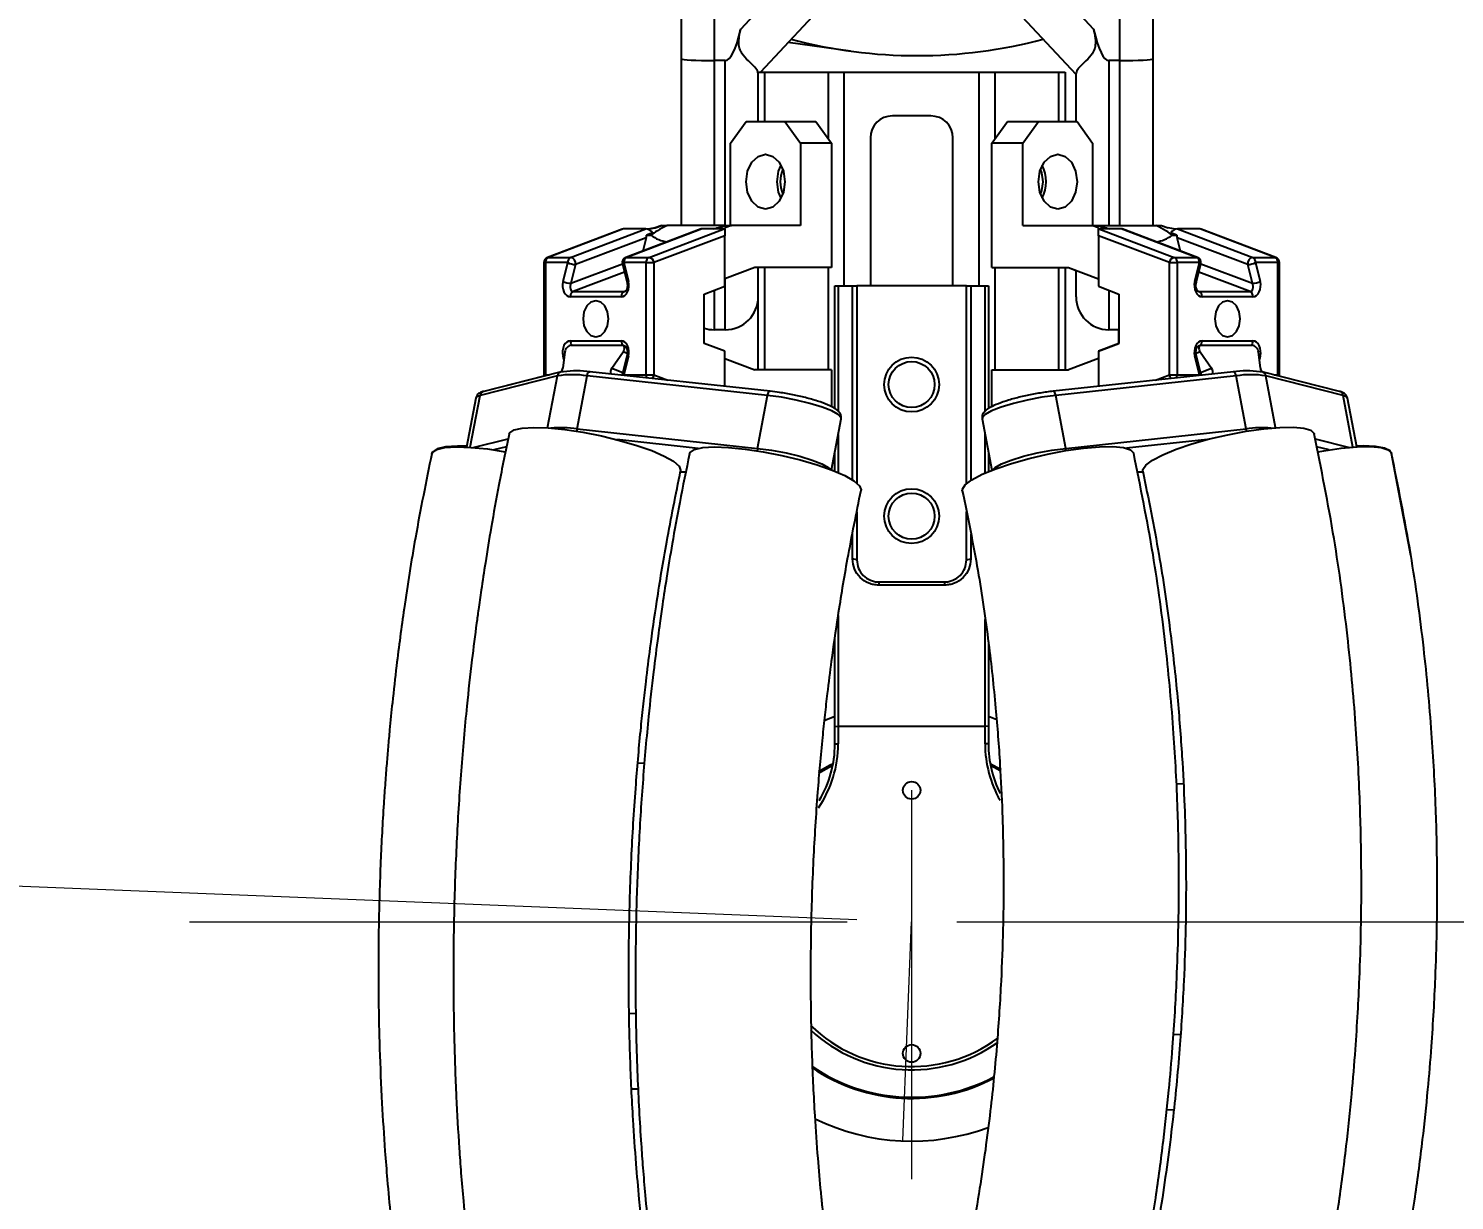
# Model space of a CAD drawing. Header units: millimetres. Extents: x 15 to 1184, y 5 to 836.
# Drawn here: x 487.04 to 513.06, y 371.99 to 393.36 of the extents above; entities that cross this region are included whole.
import ezdxf

# ---------------------------------------------------------------- set-up
doc = ezdxf.new("R2010")
doc.units = ezdxf.units.MM
doc.linetypes.add('点画线', pattern=[18, 12, -2, 2, -2])
doc.layers.get('0').update_dxf_attribs({"lineweight": 18})
doc.layers.add('中心线层', color=1, linetype='点画线', lineweight=18)
doc.layers.add('尺寸线层', color=3, linetype='Continuous', lineweight=18)
doc.styles.get("Standard").update_dxf_attribs({"font": 'txt.shx'})
doc.dimstyles.new('ISO-25', dxfattribs={"dimtxt": 2.5, "dimasz": 2.5, "dimexe": 1.25, "dimexo": 0.625, "dimtad": 1, "dimtxsty": 'Standard', "dimcen": 2.5, "dimdle": 5, "dimadec": 0, "dimazin": 0, "dimtfac": 1, "dimtmove": 0, "dimatfit": 3, "dimfxl": 0, "dimarcsym": 0})

# ---------------------------------------------------------------- blocks, each defined once
blk = doc.blocks.new('*X3')
at = {"layer": '尺寸线层', "linetype": 'Continuous'}
for points in [[(527.544, 401.867), (526.951, 398.311), (528.137, 398.311)], [(527.544, 377.067), (526.951, 380.623), (528.137, 380.623)]]:
    blk.add_hatch(color=0, dxfattribs=at).paths.add_polyline_path(points, flags=0)
at = {"layer": '尺寸线层', "color": 0, "linetype": 'Continuous'}
for p, q in [((504.252, 401.867), (528.544, 401.867)), ((527.544, 391.467), (527.544, 401.867)), ((527.544, 387.467), (527.544, 377.067)), ((504.152, 377.067), (528.544, 377.067))]:
    blk.add_line(p, q, dxfattribs=at)
at = {"layer": '尺寸线层', "color": 0, "insert": (527.544, 389.467), "char_height": 3.5, "width": 24, "attachment_point": 5}
blk.add_mtext('124,00', dxfattribs=at)
blk = doc.blocks.new('*X7')
at = {"layer": '尺寸线层', "linetype": 'Continuous'}
for points in [[(473.458, 378.247), (473.909, 374.671), (472.725, 374.718)], [(472.585, 356.271), (473.318, 359.801), (472.134, 359.848)]]:
    blk.add_hatch(color=0, dxfattribs=at).paths.add_polyline_path(points, flags=0)
at = {"layer": '尺寸线层', "color": 0, "linetype": 'Continuous'}
for p, q in [((502.152, 377.107), (472.459, 378.287)), ((473.101, 369.259), (473.458, 378.247)), ((472.942, 365.259), (472.585, 356.271)), ((501.279, 355.131), (471.586, 356.311))]:
    blk.add_line(p, q, dxfattribs=at)
at = {"layer": '尺寸线层', "color": 0, "insert": (473.021, 367.259), "char_height": 3.5, "width": 24, "attachment_point": 5}
blk.add_mtext('109,97', dxfattribs=at)

msp = doc.modelspace()

# ---------------------------------------------------------------- linework, layer by layer
at = {"color": 7, "linetype": 'Continuous', "lineweight": 25}
for p, q in [((498.9515, 392.8116), (498.9515, 397.4458)), ((507.5515, 397.4458), (507.5515, 392.8116)), ((499.5515, 396.402), (499.5515, 392.7751)), ((506.9515, 392.7751), (506.9515, 396.402)), ((500.0327, 393.3515), (501.9417, 395.3986)), ((504.5614, 395.3986), (506.4704, 393.3515)), ((502.5267, 394.853), (500.3953, 392.5673)), ((506.1515, 392.5204), (503.9763, 394.853)), ((502.0349, 392.9499), (500.8969, 393.1052)), ((498.9515, 389.771), (498.9515, 392.8116)), ((499.7515, 392.7751), (499.5515, 392.7751)), ((499.5515, 392.7751), (499.5515, 389.771)), ((499.7515, 389.771), (499.7515, 392.7751)), ((506.9515, 392.7751), (506.7515, 392.7751)), ((506.7515, 392.7751), (506.7515, 389.771)), ((506.9515, 389.771), (506.9515, 392.7751)), ((507.5515, 392.8116), (507.5515, 389.771)), ((500.3515, 391.6673), (500.3515, 392.5673)), ((500.3515, 392.5673), (500.4687, 392.5673)), ((500.4687, 392.5673), (501.6344, 392.5673)), ((500.4687, 392.5673), (500.4687, 391.6673)), ((501.6344, 392.5673), (501.9172, 392.5673)), ((501.6344, 391.3431), (501.6344, 392.5673)), ((501.9172, 392.5673), (504.3859, 392.5673)), ((501.9172, 392.5673), (501.9172, 388.6673)), ((504.3859, 392.5673), (504.6687, 392.5673)), ((504.3859, 388.6673), (504.3859, 392.5673)), ((504.6687, 392.5673), (505.8344, 392.5673)), ((504.6687, 392.5673), (504.6687, 391.343)), ((505.8344, 392.5673), (505.9515, 392.5673)), ((505.8344, 391.6673), (505.8344, 392.5673)), ((505.9515, 392.5673), (505.9515, 391.6673)), ((506.1515, 391.6673), (506.1515, 392.5464)), ((499.8495, 391.2673), (500.1323, 391.6673)), ((500.1323, 391.6673), (500.8394, 391.6673)), ((500.8394, 391.6673), (501.1223, 391.2673)), ((500.8394, 391.6673), (501.4051, 391.6673)), ((501.4051, 391.6673), (501.688, 391.2673)), ((503.503, 391.7673), (502.8001, 391.7673)), ((504.6152, 391.2673), (504.898, 391.6673)), ((504.898, 391.6673), (505.4637, 391.6673)), ((505.1809, 391.2673), (505.4637, 391.6673)), ((505.4637, 391.6673), (506.1708, 391.6673)), ((506.1708, 391.6673), (506.4537, 391.2673)), ((502.4001, 391.3673), (502.4001, 388.6673)), ((503.903, 388.6673), (503.903, 391.3673)), ((499.8495, 389.771), (499.8495, 391.2673)), ((501.1223, 391.2673), (501.1223, 389.771)), ((501.688, 391.2673), (501.1223, 391.2673)), ((501.688, 391.2673), (501.688, 389.0001)), ((504.6152, 389.0001), (504.6152, 391.2673)), ((505.1809, 391.2673), (504.6152, 391.2673)), ((505.1809, 389.771), (505.1809, 391.2673)), ((506.4537, 391.2673), (506.4537, 389.771)), ((498.5908, 389.771), (498.4719, 389.726)), ((498.4719, 389.726), (498.5908, 389.771)), ((498.5908, 389.771), (498.5908, 389.771)), ((498.5908, 389.771), (498.6906, 389.771)), ((499.7639, 389.771), (498.6906, 389.771)), ((499.8636, 389.771), (499.7447, 389.726)), ((499.7639, 389.771), (499.8636, 389.771)), ((501.1223, 389.771), (499.8636, 389.771)), ((505.1809, 389.771), (506.4395, 389.771)), ((506.5584, 389.726), (506.4395, 389.771)), ((506.4395, 389.771), (506.5393, 389.771)), ((506.5393, 389.771), (507.6125, 389.771)), ((507.6125, 389.771), (507.7123, 389.771)), ((507.7123, 389.771), (507.8312, 389.726)), ((497.8708, 389.7017), (496.5047, 389.1841)), ((497.8708, 389.7017), (496.5048, 389.1841)), ((497.8952, 389.7076), (496.5219, 389.1872)), ((496.9289, 389.1872), (498.3022, 389.7076)), ((498.309, 389.546), (497.0199, 389.0576)), ((498.3022, 389.7076), (497.8952, 389.7076)), ((499.3109, 389.705), (497.9363, 389.1841)), ((499.3267, 389.7076), (497.9534, 389.1872)), ((498.309, 389.546), (498.2484, 389.3024)), ((498.4244, 389.6343), (498.3129, 389.592)), ((498.3129, 389.592), (498.3951, 389.592)), ((498.3365, 389.7003), (498.4719, 389.726)), ((498.4719, 389.726), (498.3365, 389.7003)), ((498.3604, 389.1872), (499.7337, 389.7076)), ((499.7447, 389.5814), (498.4494, 389.0906)), ((498.4719, 389.726), (498.4719, 389.726)), ((499.7337, 389.7076), (499.3267, 389.7076)), ((499.7447, 389.7067), (499.7447, 389.726)), ((499.7447, 389.7067), (499.7447, 389.5814)), ((499.7447, 388.6603), (499.7447, 389.5814)), ((506.5584, 389.726), (506.5584, 389.7067)), ((506.5584, 389.5814), (506.5584, 389.7067)), ((507.8537, 389.0906), (506.5584, 389.5814)), ((506.5584, 389.5814), (506.5584, 388.6603)), ((506.5694, 389.7076), (507.9427, 389.1872)), ((506.9764, 389.7076), (506.5694, 389.7076)), ((508.3497, 389.1872), (506.9764, 389.7076)), ((508.3669, 389.1841), (506.9923, 389.705)), ((507.9666, 389.7003), (507.8312, 389.726)), ((507.9903, 389.592), (507.8787, 389.6343)), ((507.9081, 389.592), (507.9903, 389.592)), ((509.2832, 389.0576), (507.9942, 389.546)), ((508.0547, 389.3024), (507.9942, 389.546)), ((508.0009, 389.7076), (509.3742, 389.1872)), ((508.4079, 389.7076), (508.0009, 389.7076)), ((509.7812, 389.1872), (508.4079, 389.7076)), ((509.7983, 389.1841), (508.4323, 389.7017)), ((496.4402, 389.0906), (496.4402, 387.0441)), ((496.4402, 389.0906), (496.4402, 387.0441)), ((496.4402, 389.0906), (496.4402, 389.0906)), ((496.4402, 389.0906), (496.4695, 389.0906)), ((496.4695, 389.0906), (496.4695, 387.0441)), ((496.8765, 389.0906), (496.4695, 389.0906)), ((496.5219, 389.1872), (496.9289, 389.1872)), ((496.7912, 388.7473), (496.8765, 389.0906)), ((496.9346, 388.7143), (497.8738, 389.0702)), ((497.0199, 389.0576), (496.9346, 388.7143)), ((497.8747, 389.0665), (497.96, 388.7232)), ((497.901, 389.0906), (497.9864, 388.7473)), ((498.308, 389.0906), (497.901, 389.0906)), ((497.9534, 389.1872), (498.3604, 389.1872)), ((498.308, 387.0441), (498.308, 389.0906)), ((498.308, 389.0906), (498.4494, 389.0906)), ((498.4494, 389.0906), (498.4494, 387.0441)), ((500.2879, 389.0001), (499.7447, 388.7942)), ((501.688, 389.0001), (500.2879, 389.0001)), ((500.3515, 387.1346), (500.3515, 389.0001)), ((500.4687, 389.0001), (500.4687, 387.1346)), ((501.6344, 387.1346), (501.6344, 389.0001)), ((504.6152, 389.0001), (506.0152, 389.0001)), ((504.6687, 389.0001), (504.6687, 387.1346)), ((505.8344, 387.1346), (505.8344, 389.0001)), ((505.9515, 389.0001), (505.9515, 387.1346)), ((506.0152, 389.0001), (506.5584, 388.7942)), ((506.0152, 389.0001), (506.1515, 388.9484)), ((507.8537, 387.0441), (507.8537, 389.0906)), ((507.8537, 389.0906), (507.9951, 389.0906)), ((507.9427, 389.1872), (508.3497, 389.1872)), ((507.9951, 389.0906), (507.9951, 387.0441)), ((508.4021, 389.0906), (507.9951, 389.0906)), ((508.3168, 388.7473), (508.4021, 389.0906)), ((508.3431, 388.7232), (508.4285, 389.0665)), ((508.4293, 389.0702), (509.3686, 388.7143)), ((509.3686, 388.7143), (509.2832, 389.0576)), ((509.3742, 389.1872), (509.7812, 389.1872)), ((509.4266, 389.0906), (509.512, 388.7473)), ((509.8336, 389.0906), (509.4266, 389.0906)), ((509.8336, 387.0441), (509.8336, 389.0906)), ((509.8336, 389.0906), (509.8629, 389.0906)), ((509.8629, 387.0441), (509.8629, 389.0906)), ((497.911, 388.9202), (496.9765, 388.566)), ((499.7515, 387.8673), (499.7515, 388.7968)), ((506.1515, 388.4673), (506.1515, 388.9484)), ((509.3267, 388.566), (508.3921, 388.9202)), ((497.8535, 388.4694), (496.9241, 388.4694)), ((496.9765, 388.566), (497.9059, 388.566)), ((497.9059, 388.566), (497.9323, 388.576)), ((499.3687, 388.5178), (499.7447, 388.6603)), ((499.3687, 387.6169), (499.3687, 388.5178)), ((499.5515, 388.5871), (499.5515, 387.8673)), ((501.7515, 386.4305), (501.7515, 388.6673)), ((501.7515, 388.6673), (501.8115, 388.6673)), ((501.8115, 388.6673), (501.8115, 386.3834)), ((501.8115, 388.6673), (502.0732, 388.6673)), ((502.0732, 385.1273), (502.0732, 388.6673)), ((502.0732, 388.6673), (502.1515, 388.6673)), ((502.1515, 388.6673), (502.1515, 385.0708)), ((504.1515, 388.6673), (502.1515, 388.6673)), ((504.1515, 385.0594), (504.1515, 388.6673)), ((504.1515, 388.6673), (504.2299, 388.6673)), ((504.2299, 388.6673), (504.2299, 385.1171)), ((504.2299, 388.6673), (504.4915, 388.6673)), ((504.4915, 386.3822), (504.4915, 388.6673)), ((504.4915, 388.6673), (504.5515, 388.6673)), ((504.5515, 388.6673), (504.5515, 386.4265)), ((506.5584, 388.6603), (506.9345, 388.5178)), ((506.7515, 388.5871), (506.7515, 387.8673)), ((506.9345, 388.5178), (506.9345, 387.6169)), ((508.37, 388.5763), (508.3973, 388.566)), ((508.3973, 388.566), (509.3267, 388.566)), ((509.3791, 388.4694), (508.4497, 388.4694)), ((496.9241, 387.6652), (497.8535, 387.6652)), ((499.7515, 387.8673), (499.5515, 387.8673)), ((506.9345, 387.8673), (506.7515, 387.8673)), ((506.9344, 387.6169), (506.9344, 387.8673)), ((508.4497, 387.6652), (509.3791, 387.6652)), ((496.8232, 387.4626), (496.7872, 387.1653)), ((496.9388, 387.5829), (497.8682, 387.5829)), ((497.6788, 387.1653), (497.8855, 387.4626)), ((497.96, 387.4115), (497.8747, 387.0682)), ((497.9222, 387.5659), (497.8847, 387.5801)), ((497.9635, 387.433), (497.8855, 387.4626)), ((499.7447, 387.4744), (499.3687, 387.6169)), ((499.7447, 386.8347), (499.7447, 387.4744)), ((506.5583, 387.4744), (506.9344, 387.6169)), ((506.5583, 387.4744), (506.5583, 387.3404)), ((506.9345, 387.6169), (506.5584, 387.4744)), ((506.5584, 387.4744), (506.5584, 386.8347)), ((506.9345, 387.6169), (506.9344, 387.6169)), ((508.4177, 387.4626), (508.34, 387.4332)), ((508.4285, 387.0682), (508.3431, 387.4115)), ((508.4184, 387.5801), (508.3809, 387.5659)), ((508.4177, 387.4626), (508.6244, 387.1653)), ((508.435, 387.5829), (509.3644, 387.5829)), ((509.516, 387.1653), (509.4799, 387.4626)), ((496.8066, 387.3254), (496.7912, 387.3873)), ((497.6788, 387.1653), (497.8799, 387.0891)), ((497.9864, 387.3873), (497.901, 387.0441)), ((499.7447, 387.3404), (500.2879, 387.1346)), ((506.5584, 387.3404), (506.0152, 387.1346)), ((506.5583, 387.3404), (506.0152, 387.1346)), ((508.4021, 387.0441), (508.3168, 387.3873)), ((508.4233, 387.0891), (508.6244, 387.1653)), ((509.512, 387.3873), (509.4966, 387.3254)), ((496.689, 387.0264), (495.2781, 386.6699)), ((496.4429, 387.0207), (495.3437, 386.7429)), ((496.7547, 387.0995), (495.3438, 386.7429)), ((496.4402, 387.0441), (496.4402, 387.0441)), ((496.4402, 387.0441), (496.4695, 387.0441)), ((496.4695, 387.0441), (496.5354, 387.0441)), ((496.509, 386.0766), (496.689, 387.0264)), ((497.0472, 386.0605), (497.2302, 387.0264)), ((500.523, 386.6699), (497.2302, 387.0264)), ((500.5698, 386.7454), (497.277, 387.1019)), ((497.901, 387.0441), (498.308, 387.0441)), ((497.901, 387.0441), (497.9013, 387.0343)), ((498.308, 387.0441), (498.4494, 387.0441)), ((498.4494, 387.0441), (498.7047, 386.9473)), ((501.688, 387.1346), (500.2879, 387.1346)), ((501.688, 387.1346), (501.688, 386.4632)), ((504.6152, 386.465), (504.6152, 387.1346)), ((504.6152, 387.1346), (506.0152, 387.1346)), ((509.0261, 387.1019), (505.7334, 386.7454)), ((509.0729, 387.0264), (505.7802, 386.6699)), ((507.5985, 386.9473), (507.8537, 387.0441)), ((507.8537, 387.0441), (507.9951, 387.0441)), ((507.9951, 387.0441), (508.4021, 387.0441)), ((508.4018, 387.0343), (508.4021, 387.0441)), ((509.256, 386.0605), (509.0729, 387.0264)), ((510.9593, 386.7429), (509.5485, 387.0995)), ((511.025, 386.6699), (509.6141, 387.0264)), ((509.7932, 386.0814), (509.6141, 387.0264)), ((509.7677, 387.0441), (509.8336, 387.0441)), ((509.8336, 387.0441), (509.8629, 387.0441)), ((495.1972, 386.6169), (495.0284, 385.7264)), ((495.1972, 386.6169), (495.0285, 385.7264)), ((495.0986, 385.7223), (495.2781, 386.6699)), ((500.34, 385.7039), (500.523, 386.6699)), ((505.9632, 385.7039), (505.7802, 386.6699)), ((511.2037, 385.7265), (511.025, 386.6699)), ((511.2738, 385.7309), (511.1059, 386.6169)), ((501.6889, 385.3105), (501.8659, 386.2446)), ((504.4372, 386.2446), (504.6154, 385.3043)), ((495.1525, 385.7184), (495.7896, 385.8794)), ((497.0472, 386.0605), (500.34, 385.7039)), ((499.2565, 385.7027), (497.7698, 385.8637)), ((501.8115, 385.9576), (501.8115, 385.2607)), ((504.4915, 385.253), (504.4915, 385.958)), ((505.9632, 385.7039), (509.256, 386.0605)), ((508.549, 385.8654), (507.0723, 385.7055)), ((510.5124, 385.8797), (511.1391, 385.7213)), ((495.7602, 385.7334), (495.5313, 385.6755)), ((501.7515, 385.2858), (501.7515, 385.6409)), ((504.5515, 385.6413), (504.5515, 385.2786)), ((510.7676, 385.6766), (510.54, 385.7341)), ((512.2605, 383.75), (511.9061, 385.6127)), ((499.0314, 385.2707), (498.9312, 385.2707)), ((498.9401, 385.2707), (498.9319, 385.269)), ((504.6152, 385.3042), (504.6152, 385.3054)), ((507.3721, 385.2707), (507.2677, 385.2707)), ((507.3712, 385.269), (507.363, 385.2707)), ((502.1515, 384.545), (502.1515, 383.6673)), ((504.1515, 383.6673), (504.1515, 384.543)), ((502.0732, 383.6871), (502.0732, 384.1453)), ((504.2299, 384.1398), (504.2299, 383.6871)), ((502.1515, 383.6673), (502.0732, 383.6871)), ((504.1515, 383.6673), (504.2299, 383.6871)), ((502.5515, 383.2673), (502.5515, 383.2087)), ((502.5515, 383.2673), (503.7515, 383.2673)), ((503.7515, 383.2673), (503.7515, 383.2087)), ((503.7515, 383.2087), (502.5515, 383.2087)), ((501.8115, 382.6552), (501.8115, 380.6366)), ((504.4915, 380.6366), (504.4915, 382.5798)), ((501.7515, 380.6301), (501.7515, 382.2383)), ((504.5515, 382.1743), (504.5515, 380.6301)), ((501.7515, 380.6301), (501.8115, 380.6366)), ((501.8115, 380.6366), (501.8115, 380.3123)), ((501.8115, 380.6366), (504.4915, 380.6366)), ((504.4915, 380.3123), (504.4915, 380.6366)), ((504.5515, 380.6301), (504.4915, 380.6366)), ((504.7078, 380.7522), (504.5515, 380.8143)), ((501.7515, 380.3123), (501.7515, 380.6301)), ((504.5515, 380.6301), (504.5515, 380.3123)), ((501.7515, 380.3123), (501.8115, 380.3123)), ((504.5515, 380.3123), (504.4915, 380.3123)), ((498.2755, 379.9581), (498.1562, 379.9627)), ((504.7863, 379.8415), (504.5845, 379.9509)), ((504.5892, 379.9262), (504.7677, 379.8292)), ((508.1097, 379.5774), (507.9803, 379.5824)), ((497.9991, 375.4013), (498.1216, 375.3965)), ((507.9288, 375.0168), (508.0572, 375.0119)), ((498.1622, 374.0131), (498.0435, 374.0177)), ((507.9329, 373.6348), (507.8059, 373.6397))]:
    msp.add_line(p, q, dxfattribs=at)
for points in [[(500.4859, 390.0673), (500.3506, 390.1054), (500.2359, 390.2138), (500.1592, 390.376), (500.1323, 390.5673), (500.1592, 390.7587), (500.2359, 390.9209), (500.3506, 391.0293), (500.4859, 391.0673), (500.6212, 391.0293), (500.7359, 390.9209), (500.8125, 390.7587), (500.8394, 390.5673), (500.8125, 390.376), (500.7359, 390.2138), (500.6212, 390.1054), (500.4859, 390.0673)], [(505.8173, 390.0673), (505.682, 390.1054), (505.5673, 390.2138), (505.4906, 390.376), (505.4637, 390.5673), (505.4906, 390.7587), (505.5673, 390.9209), (505.682, 391.0293), (505.8173, 391.0673), (505.9526, 391.0293), (506.0673, 390.9209), (506.1439, 390.7587), (506.1708, 390.5673), (506.1439, 390.376), (506.0673, 390.2138), (505.9526, 390.1054), (505.8173, 390.0673)], [(500.698, 390.5673), (500.7249, 390.7587), (500.7687, 390.8673)], [(505.5485, 390.5673), (505.5259, 390.728), (505.5019, 390.7933)], [(500.7687, 390.2673), (500.7249, 390.376), (500.698, 390.5673)], [(505.5019, 390.3413), (505.5259, 390.4066), (505.5485, 390.5673)], [(496.5219, 389.1872), (496.5085, 389.1853), (496.5048, 389.1841)], [(497.901, 389.0906), (497.8888, 389.0838), (497.8801, 389.0772), (497.8754, 389.0713), (497.8747, 389.0665)], [(497.9363, 389.1841), (497.9371, 389.1844), (497.9534, 389.1872)], [(508.3497, 389.1872), (508.366, 389.1844), (508.3669, 389.1841)], [(508.4021, 389.0906), (508.4144, 389.0838), (508.423, 389.0772), (508.4278, 389.0713), (508.4285, 389.0665)], [(509.7983, 389.1841), (509.7947, 389.1853), (509.7812, 389.1872)], [(497.9864, 388.7473), (497.9741, 388.7405), (497.9655, 388.7339), (497.9607, 388.728), (497.96, 388.7232)], [(508.3168, 388.7473), (508.329, 388.7405), (508.3377, 388.7339), (508.3424, 388.728), (508.3431, 388.7232)], [(497.6221, 388.0673), (497.6043, 388.1936), (497.5538, 388.3007), (497.4781, 388.3722), (497.3888, 388.3973), (497.2995, 388.3722), (497.2238, 388.3007), (497.1732, 388.1936), (497.1554, 388.0673), (497.1732, 387.941), (497.2238, 387.834), (497.2995, 387.7624), (497.3888, 387.7373), (497.4781, 387.7624), (497.5538, 387.834), (497.6043, 387.941), (497.6221, 388.0673)], [(509.1477, 388.0673), (509.13, 388.1936), (509.0794, 388.3007), (509.0037, 388.3722), (508.9144, 388.3973), (508.8251, 388.3722), (508.7494, 388.3007), (508.6988, 388.1936), (508.681, 388.0673), (508.6988, 387.941), (508.7494, 387.834), (508.8251, 387.7624), (508.9144, 387.7373), (509.0037, 387.7624), (509.0794, 387.834), (509.13, 387.941), (509.1477, 388.0673)], [(496.8153, 387.3976), (496.8064, 387.3942), (496.7912, 387.3873)], [(497.96, 387.4115), (497.9607, 387.4067), (497.9655, 387.4007), (497.9741, 387.3942), (497.9864, 387.3873)], [(508.3431, 387.4115), (508.3424, 387.4067), (508.3377, 387.4007), (508.329, 387.3942), (508.3168, 387.3873)], [(509.4878, 387.3976), (509.4967, 387.3942), (509.512, 387.3873)], [(496.4402, 387.0441), (496.4413, 387.029), (496.4429, 387.0207)], [(496.4402, 387.0441), (496.4414, 387.029), (496.443, 387.0207)], [(496.4705, 387.0276), (496.4705, 387.0278), (496.4695, 387.0441)], [(497.2302, 387.0264), (497.2345, 387.0448), (497.2399, 387.0616), (497.2464, 387.0761), (497.2537, 387.0877), (497.2614, 387.0961), (497.2694, 387.1009), (497.277, 387.1019)], [(497.8747, 387.0682), (497.8719, 387.0503), (497.8719, 387.0375)], [(497.8747, 387.0682), (497.8754, 387.0634), (497.8801, 387.0574), (497.8888, 387.0509), (497.901, 387.0441)], [(508.4285, 387.0682), (508.4278, 387.0634), (508.423, 387.0574), (508.4144, 387.0509), (508.4021, 387.0441)], [(508.4312, 387.0375), (508.4312, 387.0503), (508.4285, 387.0682)], [(509.0729, 387.0264), (509.0687, 387.0448), (509.0632, 387.0616), (509.0567, 387.0761), (509.0495, 387.0877), (509.0417, 387.0961), (509.0338, 387.1009), (509.0261, 387.1019)], [(509.8336, 387.0441), (509.8327, 387.0278), (509.8327, 387.0276)], [(509.8601, 387.0207), (509.8618, 387.029), (509.8629, 387.0441)], [(495.2781, 386.6699), (495.2064, 386.6349), (495.1972, 386.6169)], [(500.523, 386.6699), (500.5272, 386.6882), (500.5327, 386.705), (500.5392, 386.7195), (500.5465, 386.7312), (500.5542, 386.7395), (500.5621, 386.7443), (500.5698, 386.7454)], [(501.8659, 386.2446), (501.8646, 386.263), (501.8129, 386.3214), (501.6943, 386.3877), (501.5174, 386.4571), (501.2948, 386.5246), (501.0427, 386.5853), (500.7791, 386.6349), (500.523, 386.6699)], [(505.7802, 386.6699), (505.5241, 386.6349), (505.2605, 386.5853), (505.0083, 386.5246), (504.7858, 386.4571), (504.6088, 386.3877), (504.4903, 386.3214), (504.4386, 386.263), (504.4372, 386.2446)], [(505.7802, 386.6699), (505.7759, 386.6882), (505.7704, 386.705), (505.7639, 386.7195), (505.7567, 386.7312), (505.7489, 386.7395), (505.741, 386.7443), (505.7334, 386.7454)], [(511.1059, 386.6169), (511.0967, 386.6349), (511.025, 386.6699)], [(495.8058, 385.96), (495.8177, 385.9863), (495.8977, 386.0388), (496.0467, 386.0721), (496.2575, 386.0846), (496.5204, 386.0758), (496.8231, 386.0461), (497.1515, 385.9968), (497.4901, 385.9303), (497.8231, 385.8497), (498.135, 385.7587), (498.4111, 385.6616), (498.6386, 385.5629), (498.8069, 385.4673), (498.908, 385.3793), (498.9372, 385.3028), (498.9362, 385.2963)], [(507.3684, 385.2897), (507.3692, 385.317), (507.4216, 385.3978), (507.5447, 385.4894), (507.7326, 385.5876), (507.9766, 385.6876), (508.2654, 385.7848), (508.5852, 385.8747), (508.9214, 385.9531), (509.258, 386.0163), (509.5793, 386.0614), (509.8705, 386.0862), (510.1177, 386.0895), (510.3095, 386.0713), (510.4369, 386.0324), (510.4939, 385.9746), (510.4959, 385.9667)], [(495.0314, 385.7416), (494.863, 385.7438), (494.6483, 385.729), (494.4949, 385.6927), (494.41, 385.6368), (494.3953, 385.6053)], [(494.3954, 385.6055), (494.4069, 385.6314), (494.4865, 385.6842), (494.6349, 385.7178), (494.8454, 385.7305), (495.1079, 385.7217), (495.4103, 385.6919), (495.7358, 385.6429)], [(499.0988, 385.6047), (499.1106, 385.6308), (499.1904, 385.6835), (499.3392, 385.7168), (499.5499, 385.7294), (499.8127, 385.7206), (500.1152, 385.6907), (500.4434, 385.6413), (500.782, 385.5746), (501.115, 385.4937), (501.4269, 385.4024), (501.7031, 385.305), (501.9307, 385.2061), (502.0991, 385.1102), (502.2004, 385.0219), (502.2298, 384.9452), (502.2287, 384.9385)], [(500.34, 385.7039), (500.5961, 385.669), (500.8597, 385.6194), (501.1118, 385.5586), (501.3344, 385.4911), (501.5113, 385.4217), (501.6299, 385.3554), (501.6705, 385.3176)], [(504.0762, 384.9303), (504.077, 384.958), (504.1296, 385.0393), (504.2527, 385.1315), (504.4407, 385.2302), (504.6848, 385.3308), (504.9734, 385.4287), (505.2932, 385.5193), (505.6292, 385.5982), (505.9657, 385.6619), (506.2869, 385.7074), (506.5779, 385.7324), (506.8249, 385.736), (507.0165, 385.7178), (507.1437, 385.6787), (507.2006, 385.6206), (507.2025, 385.613)], [(504.6268, 385.3088), (504.6733, 385.3554), (504.7919, 385.4217), (504.9688, 385.4911), (505.1913, 385.5586), (505.4435, 385.6194), (505.7071, 385.669), (505.9632, 385.7039)], [(510.5606, 385.6422), (510.6692, 385.661), (510.9905, 385.7063), (511.2815, 385.7313), (511.5286, 385.7348), (511.7202, 385.7167), (511.8475, 385.6777), (511.9044, 385.6198), (511.9063, 385.612)], [(511.9061, 385.6128), (511.8802, 385.6579), (511.7819, 385.7093), (511.6162, 385.7403), (511.3911, 385.7493), (511.2708, 385.7459)], [(501.7515, 380.8143), (501.7472, 380.8127), (501.553, 380.734)], [(501.4498, 379.7773), (501.591, 379.861), (501.7139, 379.9262)], [(501.7186, 379.9509), (501.6506, 379.9161), (501.4536, 379.8032)]]:
    msp.add_lwpolyline(points, dxfattribs=at)
for centre, radius in [((503.1515, 386.8673), 0.5), ((503.1515, 386.8673), 0.42), ((503.1515, 384.4673), 0.5), ((503.1515, 384.4673), 0.42), ((503.1515, 379.4673), 0.16), ((503.1515, 374.6673), 0.16)]:
    msp.add_circle(centre, radius, dxfattribs=at)
for centre, radius, start, end in [((503.2515, 401.8673), 9, 255.2051, 284.7949), ((502.8001, 391.3673), 0.4, 90, 180), ((503.503, 391.3673), 0.4, 0, 90), ((501.3176, 390.5673), 0.5637, 156.35259, 203.64741), ((504.9424, 390.5673), 0.6637, 333.12153, 26.87847), ((498.7673, 390.0802), 0.6139, 232.67299, 263.03654), ((507.5358, 390.0802), 0.6139, 276.96346, 307.32701), ((496.5402, 389.0906), 0.1, 110.75357, 180), ((496.5402, 389.0906), 0.1, 110.75357, 180), ((496.5695, 389.0989), 0.1003, 118.30135, 184.73172), ((496.9765, 389.0989), 0.1003, 118.30135, 184.73172), ((497.0243, 389.4044), 0.3469, 244.78112, 269.27478), ((496.9041, 389.073), 0.1168, 352.39337, 77.74865), ((497.9717, 389.0906), 0.1, 110.75357, 193.96052), ((498.001, 389.0989), 0.1003, 118.30135, 184.73172), ((498.408, 389.0989), 0.1003, 118.30135, 184.73172), ((498.3408, 389.0798), 0.1092, 5.67909, 79.64325), ((507.9624, 389.0798), 0.1092, 100.35675, 174.32091), ((507.8952, 389.0989), 0.1003, 355.26828, 61.69865), ((508.3022, 389.0989), 0.1003, 355.26828, 61.69865), ((508.3314, 389.0906), 0.1, 346.03948, 69.24643), ((509.399, 389.073), 0.1168, 102.25135, 187.60663), ((509.2788, 389.4044), 0.3469, 270.72522, 295.21888), ((509.3267, 389.0989), 0.1003, 355.26828, 61.69865), ((509.7337, 389.0989), 0.1003, 355.26828, 61.69865), ((509.7629, 389.0906), 0.1, 0, 69.24643), ((496.939, 389.0611), 0.3469, 244.78112, 269.27478), ((509.3642, 389.0611), 0.3469, 270.72522, 295.21888), ((497.024, 388.4777), 0.1003, 118.30135, 184.73172), ((497.9534, 388.4777), 0.1003, 118.30135, 184.73172), ((499.7515, 388.4673), 0.6, 270, 0), ((506.7515, 388.4673), 0.6, 180, 270), ((508.3497, 388.4777), 0.1003, 355.26828, 61.69865), ((509.2791, 388.4777), 0.1003, 355.26828, 61.69865), ((497.0395, 387.6612), 0.1155, 178.01877, 222.71007), ((497.9661, 387.6607), 0.1128, 177.72139, 226.89665), ((499.5515, 388.4673), 0.6, 252.25403, 270), ((508.337, 387.6607), 0.1128, 313.10335, 2.27861), ((509.2637, 387.6612), 0.1155, 317.28993, 1.98123), ((496.7787, 387.0118), 0.0909, 105.33297, 170.75897), ((496.9596, 385.2457), 1.8011, 81.35936, 98.64064), ((496.7754, 387.017), 0.085, 74.93934, 104.09939), ((497.041, 385.4965), 1.621, 81.35936, 98.64064), ((498.4385, 387.043), 0.1305, 179.52561, 204.42256), ((498.3104, 387.07), 0.1414, 319.60056, 349.421), ((507.9927, 387.07), 0.1414, 190.579, 220.39944), ((507.8647, 387.043), 0.1305, 335.57744, 0.47439), ((509.2621, 385.4965), 1.621, 81.35936, 98.64064), ((509.3435, 385.2457), 1.8011, 81.35936, 98.64064), ((509.5278, 387.017), 0.085, 75.90061, 105.06066), ((509.5245, 387.0118), 0.0909, 9.24103, 74.66703), ((495.3678, 386.6553), 0.0909, 105.33297, 170.75897), ((510.9353, 386.6553), 0.0909, 9.24103, 74.66703), ((496.7532, 383.7828), 2.2966, 82.64522, 94.55723), ((497.2936, 386.0138), 0.2508, 169.27518, 179.75798), ((509.5509, 383.882), 2.1983, 85.86341, 97.71156), ((509.0091, 386.0138), 0.2512, 0.67318, 10.71899), ((500.5866, 385.6572), 0.251, 169.27829, 179.53293), ((505.7159, 385.6571), 0.2516, 1.15843, 10.71304), ((499.7515, 380.3123), 2.06, 325.64747, 0), ((499.7515, 380.3123), 2, 329.04235, 0), ((506.5515, 380.3123), 2.06, 180, 209.9013), ((506.5515, 380.3123), 2, 180, 206.92978), ((503.1515, 377.0673), 2.64, 225.70962, 306.58338), ((503.1515, 377.0673), 2.7, 226.82303, 305.72504), ((503.1515, 377.0673), 3.22, 235.57561, 297.93967), ((503.1515, 377.0673), 3.2, 235.53311, 298.06892), ((503.1515, 377.0673), 4, 243.886, 290.40488)]:
    msp.add_arc(centre, radius, start, end, dxfattribs=at)
for centre, major_axis, ratio, start_param, end_param in [((499.7515, 397.7194), (0, -4.9443), 0.121352, 0, 0.4876928), ((506.7515, 397.7194), (0, 4.9443), 0.121352, 2.6538998, 3.1415927), ((499.5515, 392.8116), (0.6, 0), 0.0609011, 3.1415927, 4.712389), ((506.9515, 392.8116), (0.6, 0), 0.0609011, 4.712389, 6.2831853), ((501.3286, 390.5673), (3.0039, 1.0706), 0.0841332, 2.6120415, 2.8926537), ((501.3286, 390.5673), (3.0039, 1.0706), 0.0841332, 4.0470174, 4.1347915), ((504.9746, 390.5673), (3.0039, -1.0706), 0.0841332, 5.2899865, 5.3777605), ((504.9746, 390.5673), (3.0039, -1.0706), 0.0841332, 0.248939, 0.5295512), ((497.9529, 389.6259), (0.0849, -0.0712), 0.4698819, 2.6309281, 2.7782932), ((498.36, 389.6259), (0.0849, -0.0712), 0.4698819, 1.1625332, 2.6309281), ((498.2425, 389.5814), (0, 0.1035), 0.6830127, 4.3633231, 4.8147904), ((499.3845, 389.6259), (0.0849, -0.0712), 0.4698819, 2.6309281, 2.8841897), ((499.7915, 389.6259), (0.0849, -0.0712), 0.4698819, 2.483563, 2.6309281), ((506.5117, 389.6259), (0.0849, 0.0712), 0.4698819, 0.5106645, 0.6580296), ((506.9187, 389.6259), (0.0849, 0.0712), 0.4698819, 0.257403, 0.5106645), ((507.9432, 389.6259), (0.0849, 0.0712), 0.4698819, 0.5106645, 1.9790595), ((508.0606, 389.5814), (0, 0.1035), 0.6830127, 1.4683949, 1.9198622), ((508.3502, 389.6259), (0.0849, 0.0712), 0.4698819, 0.3632995, 0.5106645), ((496.9241, 388.6765), (0, 0.2071), 0.6830127, 1.2217305, 3.1415927), ((496.9948, 388.6765), (0.0297, 0.109), 0.6124775, 1.3871224, 3.3069846), ((497.8535, 388.6765), (0, 0.2071), 0.6830127, 3.1415927, 5.0614548), ((508.4497, 388.6765), (0, 0.2071), 0.6830127, 1.2217305, 3.1415927), ((509.3084, 388.6765), (-0.0297, 0.109), 0.6124775, 2.9762007, 4.8960629), ((509.3791, 388.6765), (0, 0.2071), 0.6830127, 3.1415927, 5.0614548), ((497.9242, 388.6765), (0.0297, 0.109), 0.6124775, 3.3069846, 3.5602462), ((508.379, 388.6765), (-0.0297, 0.109), 0.6124775, 2.7229391, 2.9762007), ((496.9241, 387.4582), (0, 0.2071), 0.6830127, 0, 1.9198622), ((497.8535, 387.4582), (0, 0.2071), 0.6830127, 4.3633231, 6.2831853), ((508.4497, 387.4582), (0, 0.2071), 0.6830127, 0, 1.9198622), ((509.3791, 387.4582), (0, 0.2071), 0.6830127, 4.3633231, 6.2831853), ((496.9022, 387.4933), (0.063, 0.0813), 0.5992799, 0.4343706, 2.3542328), ((497.8316, 387.4933), (0.063, 0.0813), 0.5992799, 4.7976938, 6.7175559), ((497.9242, 387.4582), (-0.0297, 0.109), 0.6124775, 5.8645318, 6.1177934), ((508.379, 387.4582), (0.0297, 0.109), 0.6124775, 0.1653919, 0.4186535), ((508.4716, 387.4933), (-0.063, 0.0813), 0.5992799, 5.8488147, 7.7686768), ((509.401, 387.4933), (-0.063, 0.0813), 0.5992799, 3.9289525, 5.8488147), ((496.7082, 387.1346), (0.063, 0.0813), 0.5992799, 4.7571634, 5.4958255), ((497.7327, 387.1346), (0.063, 0.0813), 0.5992799, 1.6561011, 2.9857892), ((508.5704, 387.1346), (-0.063, 0.0813), 0.5992799, 3.2973961, 4.6270842), ((509.5949, 387.1346), (-0.063, 0.0813), 0.5992799, 0.7873598, 1.5262101)]:
    msp.add_ellipse(centre, major_axis=major_axis, ratio=ratio, start_param=start_param, end_param=end_param, dxfattribs=at)
for points, knots in [([(500.3515, 392.5464), (500.3432, 392.5729), (500.3264, 392.6259), (500.2126, 392.7323), (500.0926, 392.8441), (500.0132, 392.9687), (499.9847, 393.137), (500.0132, 393.2644), (500.0327, 393.3515)], [0, 0, 0, 0, 0.18782823, 0.37526718, 0.54465356, 0.63670967, 0.72943837, 0.93022693, 0.93022693, 0.93022693, 0.93022693]), ([(506.4704, 393.3515), (506.4899, 393.2644), (506.5183, 393.137), (506.4899, 392.9687), (506.4105, 392.8441), (506.2904, 392.7323), (506.1767, 392.6259), (506.1599, 392.5729), (506.1515, 392.5464)], [0, 0, 0, 0, 0.20078856, 0.29351726, 0.38557337, 0.55495975, 0.7423987, 0.93022693, 0.93022693, 0.93022693, 0.93022693]), ([(497.96, 388.7232), (497.9623, 388.7108), (497.9671, 388.6852), (497.9643, 388.6434), (497.9542, 388.6078), (497.9404, 388.583), (497.9278, 388.571), (497.9256, 388.5702), (497.9245, 388.5698)], [0, 0, 0, 0, 0.02855578, 0.05930602, 0.08986289, 0.11522876, 0.14157324, 0.16562411, 0.16562411, 0.16562411, 0.16562411]), ([(508.3787, 388.5696), (508.3787, 388.5696), (508.3788, 388.5697), (508.372, 388.5728), (508.3587, 388.5891), (508.3458, 388.6161), (508.3377, 388.6523), (508.3366, 388.6904), (508.3412, 388.7132), (508.3431, 388.7232)], [0, 0, 0, 0, 0.0023795, 0.03191416, 0.05703928, 0.08368812, 0.11201671, 0.14249288, 0.16581694, 0.16581694, 0.16581694, 0.16581694]), ([(497.9244, 387.565), (497.9244, 387.565), (497.9244, 387.565), (497.9311, 387.5618), (497.9445, 387.5456), (497.9573, 387.5185), (497.9654, 387.4823), (497.9665, 387.4443), (497.962, 387.4214), (497.96, 387.4115)], [0, 0, 0, 0, 0.0023795, 0.03191416, 0.05703928, 0.08368812, 0.11201671, 0.14249288, 0.16581694, 0.16581694, 0.16581694, 0.16581694]), ([(508.3431, 387.4115), (508.3408, 387.4238), (508.336, 387.4495), (508.3389, 387.4912), (508.3489, 387.5269), (508.3627, 387.5517), (508.3753, 387.5637), (508.3776, 387.5645), (508.3786, 387.5648)], [0, 0, 0, 0, 0.02855578, 0.05930602, 0.08986289, 0.11522876, 0.14157324, 0.16562411, 0.16562411, 0.16562411, 0.16562411]), ([(495.3438, 386.7429), (495.3237, 386.7366), (495.2811, 386.7234), (495.2212, 386.6877), (495.2077, 386.6368), (495.2023, 386.6163)], [0, 0, 0, 0, 0.07094646, 0.15009719, 0.20319982, 0.20319982, 0.20319982, 0.20319982]), ([(501.8632, 386.2522), (501.8639, 386.2749), (501.8653, 386.3243), (501.8206, 386.3806), (501.7528, 386.4358), (501.6287, 386.4984), (501.4406, 386.567), (501.22, 386.6296), (500.9827, 386.683), (500.7599, 386.7224), (500.6268, 386.7385), (500.5698, 386.7454)], [0, 0, 0, 0, 0.0850834, 0.1845488, 0.3199156, 0.5304326, 0.7338506, 0.9283266, 1.1203669, 1.3117692, 1.4548972, 1.4548972, 1.4548972, 1.4548972]), ([(505.7334, 386.7454), (505.6939, 386.7407), (505.5789, 386.7272), (505.3757, 386.6937), (505.1371, 386.6429), (504.9153, 386.5832), (504.7252, 386.5187), (504.5739, 386.4499), (504.4903, 386.3918), (504.4327, 386.3182), (504.4398, 386.2661), (504.4425, 386.2461)], [0, 0, 0, 0, 0.0996753, 0.290785, 0.4819453, 0.6733909, 0.8659599, 1.0616522, 1.2675767, 1.3871816, 1.4616092, 1.4616092, 1.4616092, 1.4616092]), ([(511.0999, 386.6242), (511.0905, 386.6478), (511.071, 386.6966), (511.0149, 386.7258), (510.9772, 386.7374), (510.9593, 386.7429)], [0, 0, 0, 0, 0.06416213, 0.13279936, 0.19455878, 0.19455878, 0.19455878, 0.19455878]), ([(495.8058, 385.9601), (495.7429, 385.6543), (495.6267, 385.0896), (495.4859, 384.3067), (495.3799, 383.6644), (495.304, 383.165), (495.2517, 382.7982), (495.194, 382.3744), (495.1202, 381.7891), (495.0216, 380.8921), (494.9256, 379.8105), (494.8479, 378.591), (494.8007, 377.359), (494.7851, 376.14), (494.7991, 374.9833), (494.8372, 373.9184), (494.8842, 373.1007), (494.9304, 372.4655), (494.9757, 371.9223), (495.0399, 371.2579), (495.1322, 370.4494), (495.2589, 369.4994), (495.3707, 368.8256), (495.4306, 368.4647)], [0, 0, 0, 0, 0.9476111, 1.7496415, 2.4047705, 2.9121244, 3.2711488, 3.5196691, 4.198285, 5.0429525, 6.2251908, 7.4468847, 8.6917682, 9.9011828, 11.0789481, 12.1385348, 13.0788284, 13.5245689, 14.0434546, 14.7107307, 15.5262095, 16.4897952, 17.6016509, 17.6016509, 17.6016509, 17.6016509]), ([(510.1384, 367.8923), (510.2568, 368.3739), (510.4827, 369.2929), (510.7421, 370.6321), (510.9383, 371.8466), (511.0801, 372.9315), (511.1799, 373.8816), (511.2472, 374.6937), (511.2927, 375.3967), (511.3281, 376.1228), (511.3543, 376.9814), (511.3617, 378.0501), (511.335, 379.3031), (511.2573, 380.7367), (511.1069, 382.3431), (510.8691, 384.1139), (510.6241, 385.3302), (510.4959, 385.9667)], [0, 0, 0, 0, 1.5062746, 2.8741889, 4.1035446, 5.1937451, 6.1441023, 6.9539963, 7.6229407, 8.2435078, 9.1203948, 10.1824229, 11.4294028, 12.8605637, 14.474259, 16.267617, 18.2362072, 18.2362072, 18.2362072, 18.2362072]), ([(494.3954, 385.6057), (494.2924, 385.0965), (494.1033, 384.1619), (493.8994, 382.8686), (493.7655, 381.8624), (493.6821, 381.1244), (493.6326, 380.6298), (493.599, 380.2606), (493.572, 379.9408), (493.5453, 379.5968), (493.5042, 379.0034), (493.457, 378.1273), (493.4237, 377.0063), (493.4183, 375.8653), (493.4391, 374.7909), (493.4814, 373.7987), (493.5319, 373.0038), (493.5866, 372.316), (493.6499, 371.6378), (493.7439, 370.7962), (493.8776, 369.7861), (493.9991, 369.0649), (494.0646, 368.6758)], [0, 0, 0, 0, 1.575496, 2.8918337, 3.9453645, 4.6257562, 5.1186909, 5.4339882, 5.734965, 6.0787428, 6.4653232, 7.5119322, 8.6964154, 9.8078288, 10.9110648, 11.8983097, 12.7698073, 13.2902322, 13.9626854, 14.8108919, 15.8346998, 17.0342993, 17.0342993, 17.0342993, 17.0342993]), ([(499.0989, 385.6049), (499.0378, 385.3093), (498.9251, 384.7634), (498.7884, 384.0068), (498.6855, 383.3859), (498.6118, 382.9032), (498.561, 382.5486), (498.505, 382.139), (498.4333, 381.5732), (498.3375, 380.7061), (498.2443, 379.6606), (498.1687, 378.4816), (498.1178, 377.1595), (498.1055, 375.7472), (498.1397, 374.3245), (498.1958, 373.2836), (498.2487, 372.5599), (498.2927, 372.0347), (498.3552, 371.3923), (498.4449, 370.6107), (498.568, 369.6922), (498.6768, 369.0409), (498.735, 368.692)], [0, 0, 0, 0, 0.9160721, 1.691425, 2.3247677, 2.8152488, 3.1623298, 3.4025868, 4.0586541, 4.8752556, 6.0181946, 7.1992549, 8.4027163, 9.963309, 11.4059672, 12.6434791, 13.0743727, 13.5760663, 14.2212013, 15.009627, 15.9413036, 17.0164754, 17.0164754, 17.0164754, 17.0164754]), ([(506.8491, 368.3145), (506.9536, 368.7333), (507.1632, 369.5733), (507.4086, 370.818), (507.6028, 371.9884), (507.7436, 373.0343), (507.8433, 373.9503), (507.9112, 374.7332), (507.9575, 375.4111), (507.9941, 376.1115), (508.0221, 376.9399), (508.0323, 377.9711), (508.0096, 379.1803), (507.9375, 380.5639), (507.7943, 382.1146), (507.5654, 383.8244), (507.3272, 384.9985), (507.2025, 385.613)], [0, 0, 0, 0, 1.3117611, 2.631485, 3.8174638, 4.8691243, 5.7858049, 6.5669075, 7.2119608, 7.8107375, 8.656848, 9.6815172, 10.8846263, 12.2655344, 13.8228231, 15.5539997, 17.4552377, 17.4552377, 17.4552377, 17.4552377]), ([(511.5616, 368.1922), (511.6762, 368.6563), (511.895, 369.5419), (512.1461, 370.8328), (512.3361, 372.0033), (512.4734, 373.049), (512.57, 373.9647), (512.6351, 374.7473), (512.6791, 375.4248), (512.7134, 376.1247), (512.7387, 376.9522), (512.7458, 377.9822), (512.7198, 379.19), (512.6444, 380.5716), (512.4987, 382.1198), (512.2681, 383.8264), (512.0306, 384.9986), (511.9063, 385.6121)], [0, 0, 0, 0, 1.4522998, 2.7709468, 3.9558816, 5.0066049, 5.9224938, 6.7029707, 7.3475749, 7.9456916, 8.7908594, 9.8144425, 11.0162846, 12.3956745, 13.9510603, 15.6797041, 17.5773494, 17.5773494, 17.5773494, 17.5773494]), ([(498.5833, 369.0132), (498.5377, 369.2851), (498.4541, 369.7845), (498.357, 370.4739), (498.2869, 371.0306), (498.2392, 371.4522), (498.2066, 371.7636), (498.1688, 372.1491), (498.1201, 372.7069), (498.06, 373.5649), (498.0111, 374.5968), (497.9864, 375.7565), (497.9926, 376.9958), (498.035, 378.2742), (498.1117, 379.5025), (498.1922, 380.4163), (498.2572, 381.0389), (498.3122, 381.5215), (498.3906, 382.1462), (498.5122, 382.996), (498.6892, 384.0761), (498.8487, 384.8641), (498.9362, 385.2962)], [0, 0, 0, 0, 0.8397644, 1.5420307, 2.1062413, 2.5318654, 2.818472, 3.0465884, 3.6937344, 4.4952301, 5.6165554, 6.7734357, 7.9485455, 9.3051649, 10.5825059, 11.6201022, 12.048161, 12.4577038, 13.0770486, 13.9394384, 15.0424091, 16.3816245, 16.3816245, 16.3816245, 16.3816245]), ([(507.3684, 385.2896), (507.4709, 384.7862), (507.6656, 383.8299), (507.8659, 382.4496), (508.0017, 381.2188), (508.0847, 380.1452), (508.1306, 379.2355), (508.1525, 378.4656), (508.1598, 377.7282), (508.152, 376.9099), (508.1193, 375.9255), (508.0483, 374.7725), (507.9241, 373.4557), (507.7274, 371.9844), (507.4453, 370.3675), (507.1787, 369.2653), (507.0392, 368.6887)], [0, 0, 0, 0, 1.5599362, 2.963354, 4.2047786, 5.2805572, 6.1884275, 6.9271154, 7.5793609, 8.3869782, 9.3648088, 10.511772, 11.8261851, 13.3057093, 14.947532, 16.748909, 16.748909, 16.748909, 16.748909]), ([(501.8871, 369.2436), (501.8353, 369.5531), (501.7422, 370.1101), (501.6397, 370.8619), (501.5717, 371.4277), (501.5285, 371.8303), (501.4868, 372.2508), (501.4383, 372.8034), (501.3801, 373.6305), (501.3328, 374.6252), (501.3089, 375.7432), (501.315, 376.938), (501.3561, 378.1703), (501.4304, 379.3543), (501.5084, 380.2351), (501.5714, 380.8351), (501.6247, 381.3003), (501.7006, 381.9025), (501.8183, 382.7216), (501.9897, 383.7625), (502.1441, 384.522), (502.2287, 384.9384)], [0, 0, 0, 0, 0.9554863, 1.7198938, 2.2923403, 2.6720339, 2.936423, 3.5602303, 4.33282, 5.4136573, 6.5287507, 7.6614618, 8.969199, 10.2004417, 11.200589, 11.6131915, 12.0080413, 12.6051912, 13.4365778, 14.4997972, 15.7905983, 15.7905983, 15.7905983, 15.7905983]), ([(504.0763, 384.9302), (504.1754, 384.4469), (504.3637, 383.5288), (504.5559, 382.203), (504.6851, 381.0207), (504.7631, 379.9895), (504.8054, 379.1158), (504.8245, 378.3762), (504.8295, 377.6677), (504.8196, 376.8813), (504.785, 375.9354), (504.7128, 374.8276), (504.5885, 373.5628), (504.3938, 372.1499), (504.1164, 370.5974), (503.8563, 369.5399), (503.7202, 368.9866)], [0, 0, 0, 0, 1.4981813, 2.8459251, 4.0380485, 5.0710552, 5.9427512, 6.6518781, 7.2784708, 8.0544777, 8.9939531, 10.0959235, 11.3588496, 12.7805682, 14.3584584, 16.0899501, 16.0899501, 16.0899501, 16.0899501]), ([(502.5515, 383.2087), (502.5202, 383.2105), (502.4575, 383.2141), (502.3371, 383.2518), (502.2046, 383.3405), (502.0946, 383.4998), (502.0803, 383.6245), (502.0732, 383.6871)], [0, 0, 0, 0, 0.09301957, 0.18620192, 0.37263971, 0.56072099, 0.7499558, 0.7499558, 0.7499558, 0.7499558]), ([(502.1515, 383.6673), (502.1575, 383.6151), (502.1694, 383.511), (502.2613, 383.3777), (502.3721, 383.3034), (502.4729, 383.2718), (502.5253, 383.2688), (502.5515, 383.2673)], [0, 0, 0, 0, 0.15891665, 0.3164714, 0.47207978, 0.5496813, 0.62708917, 0.62708917, 0.62708917, 0.62708917]), ([(504.2299, 383.6871), (504.2228, 383.6245), (504.2085, 383.4998), (504.0984, 383.3405), (503.966, 383.2518), (503.8455, 383.2141), (503.7829, 383.2105), (503.7515, 383.2087)], [0, 0, 0, 0, 0.1892348, 0.37731609, 0.56375387, 0.65693623, 0.7499558, 0.7499558, 0.7499558, 0.7499558]), ([(503.7515, 383.2673), (503.7777, 383.2688), (503.8302, 383.2718), (503.931, 383.3034), (504.0418, 383.3777), (504.1337, 383.511), (504.1456, 383.6151), (504.1515, 383.6673)], [0, 0, 0, 0, 0.07740787, 0.15500939, 0.31061778, 0.46817252, 0.62708917, 0.62708917, 0.62708917, 0.62708917])]:
    msp.add_open_spline(points, degree=3, knots=knots, dxfattribs=at)
at = {"layer": '中心线层'}
for p, q in [((503.1515, 379.4673), (503.1515, 372.3754)), ((489.9738, 377.0673), (516.3293, 377.0673)), ((502.2782, 355.0912), (503.1515, 377.0673))]:
    msp.add_line(p, q, dxfattribs=at)

# ---------------------------------------------------------------- dimensions: what is measured, and where the dimension line sits
at = {"layer": '尺寸线层'}
for base, p2, angle, picture, middle in [((527.5441, 401.8673), (503.2515, 401.8673), 90, '*X3', (527.5441, 389.4673)), ((472.5847, 356.2713), (502.2782, 355.0912), 267.72413, '*X7', (473.0214, 367.2594))]:
    dim = msp.add_linear_dim(base=base, p1=(503.1515, 377.0673), p2=p2, angle=angle, dimstyle='ISO-25', override={"dimtxt": 3.5, "dimasz": 3.556, "dimexe": 1, "dimexo": 1, "dimgap": 1.524, "dimtih": 1, "dimtoh": 1, "dimlfac": 5, "dimzin": 0, "dimsah": 1, "dimdle": 7.112, "dimadec": 2, "dimtfill": 1, "dimtolj": 1, "dimtzin": 8}, dxfattribs=at)
    dim.commit()
    dim.dimension.update_dxf_attribs({"geometry": picture, "text_midpoint": middle})

doc.saveas('drawing.dxf')
